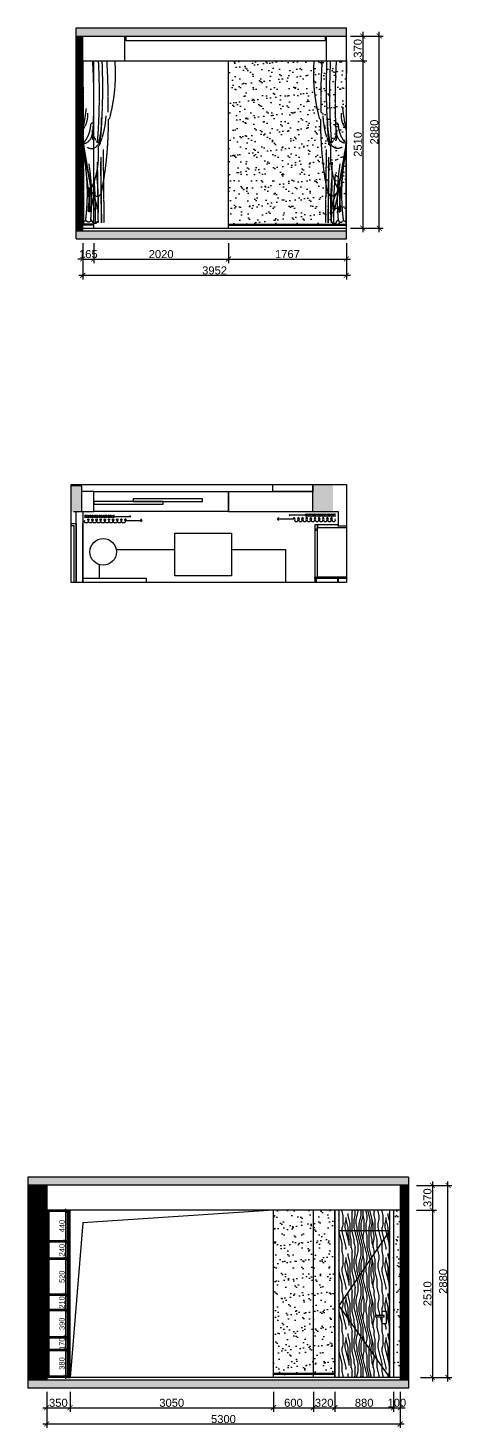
# Model space of a CAD drawing. Header units: millimetres. Extents: x 84840 to 206424, y -288515 to -124389.
# Drawn here: x 160291 to 166648, y -181446 to -160460 of the extents above; entities that cross this region are included whole.
import ezdxf
from ezdxf.xclip import XClip

# ---------------------------------------------------------------- set-up
doc = ezdxf.new("R2010")
doc.units = ezdxf.units.MM
doc.header["$XCLIPFRAME"] = 0
doc.header["$PDMODE"] = 3
doc.linetypes.add('DASH', pattern=[0.35, 0.25, -0.1])
doc.linetypes.add('HIDDEN', pattern=[0.375, 0.25, -0.125])
for name, color, linetype in [('8', 8, 'Continuous'), ('C-造型线1(造型分割)', 4, 'Continuous'), ('C-门套', 16, 'Continuous'), ('HAT【填充】', 250, 'Continuous'), ('P-原墙线', 7, 'Continuous'), ('P-固定家具1(到顶)', 3, 'Continuous'), ('P-完成面尺寸', 44, 'Continuous'), ('P-新墙线', 4, 'Continuous'), ('P-活动家具', 3, 'Continuous'), ('P-门', 1, 'Continuous')]:
    doc.layers.add(name, color=color, linetype=linetype)
doc.layers.add('视口层', color=250, linetype='Continuous', plot=False)
doc.styles.add('Arial', font='arial.ttf')
doc.dimstyles.new('1比40', dxfattribs={"dimscale": 40, "dimtxt": 2, "dimasz": 1.25, "dimexe": 1, "dimexo": 1, "dimgap": 0.25, "dimtad": 1, "dimdec": 0, "dimrnd": 0.005, "dimzin": 0, "dimdsep": 46, "dimtxsty": 'Arial', "dimblk": 'ARCHTICK', "dimcen": 0.125, "dimdle": 1, "dimclrd": 44, "dimclre": 44, "dimclrt": 50, "dimadec": 0, "dimazin": 0, "dimtfac": 1, "dimtdec": 0, "dimtix": 1, "dimtmove": 2, "dimatfit": 3, "dimldrblk": 'DOT', "dimfxl": 70, "dimtvp": 1, "dimtolj": 1, "dimtzin": 0, "dimarcsym": 0})
doc.dimstyles.new('1比60', dxfattribs={"dimscale": 60, "dimtxt": 2, "dimasz": 1.25, "dimexe": 1, "dimexo": 1, "dimgap": 0.2, "dimtad": 1, "dimdec": 0, "dimrnd": 0.005, "dimzin": 0, "dimdsep": 46, "dimtxsty": 'Arial', "dimblk": 'ARCHTICK', "dimcen": 0.125, "dimdle": 1, "dimclrd": 44, "dimclre": 44, "dimclrt": 50, "dimadec": 0, "dimazin": 0, "dimtfac": 1, "dimtdec": 0, "dimtix": 1, "dimtmove": 2, "dimatfit": 3, "dimldrblk": 'DOT', "dimfxl": 4, "dimfxlon": 1, "dimtvp": 1, "dimtolj": 1, "dimtzin": 0, "dimarcsym": 0})

# ---------------------------------------------------------------- blocks, each defined once
blk = doc.blocks.new('A$C7EE014FC')
at = {"color": 252, "ltscale": 3}
for centre, radius, start, end in [((786, 1646), 680, 118.9769, 154.8441), ((371, 395), 213, 171.8147, 293.5953)]:
    blk.add_arc(centre, radius, start, end, dxfattribs=at)
at = {"color": 252, "ltscale": 3, "extrusion": (0, 0, -1)}
blk.add_ellipse((329, 2083), major_axis=(-159, -153), ratio=0.45088, start_param=-1.570796, end_param=4.712389, dxfattribs=at)
at = {"color": 252, "ltscale": 3}
blk.add_ellipse((329, 318), major_axis=(-159, 153), ratio=0.45088, start_param=-1.570796, end_param=4.712389, dxfattribs=at)
at = {"layer": 'P-活动家具'}
for p, q in [((0, 2400), (950, 2400)), ((0, 0), (0, 2400)), ((950, 2400), (950, 2271)), ((155, 170), (155, 2230)), ((175, 2250), (930, 2250)), ((950, 170), (950, 2230)), ((950, 1200), (155, 1200)), ((0, 0), (950, 0)), ((930, 150), (175, 150)), ((175, 150), (930, 150)), ((950, 0), (950, 129))]:
    blk.add_line(p, q, dxfattribs=at)
for centre, start, end in [((175, 2230), 90, 180.0032), ((930, 2271), 270, 0), ((930, 2230), 0, 90), ((175, 170), 179.9968, 270), ((930, 170), 270, 0), ((930, 129), 0, 90)]:
    blk.add_arc(centre, 20.5, start, end, dxfattribs=at)
blk = doc.blocks.new('A$C0F331B38')
at = {"layer": 'P-活动家具'}
for p, q in [((0, 850), (0, 721)), ((850, 850), (0, 850)), ((850, 0), (850, 850)), ((0, 170), (0, 680)), ((675, 700), (21, 700)), ((561, 700), (561, 150)), ((695, 170), (695, 680)), ((0, 0), (0, 129)), ((850, 0), (0, 0)), ((21, 150), (675, 150)), ((675, 150), (21, 150))]:
    blk.add_line(p, q, dxfattribs=at)
for centre, start, end in [((21, 721), 180, 270), ((21, 680), 90, 180), ((675, 680), 359.9968, 90), ((21, 170), 180, 270), ((21, 129), 90, 180), ((675, 170), 270, 0.0032)]:
    blk.add_arc(centre, 20.5, start, end, dxfattribs=at)
blk = doc.blocks.new('A$C22EE4B40')
at = {"layer": 'P-新墙线', "color": 252}
for points in [[(632, 235), (0, 235), (0, 3491), (1302, 3491)], [(1976, 3491), (2540, 3491)], [(2788, 3254), (2788, 3063)], [(2788, 663), (2788, 463)], [(809, 235), (632, 235)], [(2538, 235), (1659, 235)]]:
    blk.add_lwpolyline(points, dxfattribs=at)
at = {"layer": 'P-活动家具'}
for points in [[(1682, 1350), (732, 1350), (732, 2450), (1682, 2450)], [(1659, 630), (1659, -11), (809, -11), (809, 630)]]:
    blk.add_lwpolyline(points, close=True, dxfattribs=at)
for centre in [(2735, 3447), (2735, 270)]:
    blk.add_circle(centre, 200, dxfattribs=at)
at = {"rotation": 53.1708397505404}
blk.add_blockref('A$C0F331B38', (1734, 3168), dxfattribs=at)
at = {"layer": 'P-活动家具', "extrusion": (0, 0, -1), "zscale": -1}
blk.add_blockref('A$C7EE014FC', (-3040, 663), dxfattribs=at)
blk = doc.blocks.new('A$C3A1E34E2')
at = {"color": 0, "linetype": 'ByBlock'}
for p, q in [((657, 37, 0), (1001, 37, 0)), ((899, 122), (1232, 122))]:
    blk.add_line(p, q, dxfattribs=at)
for centre, start, end in [((1017, 69, 0), 206.8177, 243.0269), ((1017, 5, 0), 116.9731, 153.1823)]:
    blk.add_arc(centre, 36.1, start, end, dxfattribs=at)
for centre, major_axis, start_param, end_param in [((48, 140), (-27.4, 27.4), -0.785341, 1.400999), ((48, 140), (-27.4, 27.4), 3.311504, 5.497844), ((93, 108), (-11, 11), 0.169911, 4.542591), ((137, 140), (27.4, 27.4), 0.785455, 2.971795), ((137, 140), (27.4, 27.4), 4.8823, 7.06864), ((181, 108), (11, 11), 1.740708, 6.113388), ((226, 140), (-27.4, 27.4), -0.785341, 1.400999), ((226, 140), (27.4, 27.4), 4.8823, 7.06864), ((270, 108), (-11, 11), 0.169911, 4.542591), ((314, 140), (27.4, 27.4), 0.785341, 2.971681), ((314, 140), (27.4, 27.4), 4.882187, 7.068527), ((359, 108), (11, 11), 1.740594, 6.113274), ((403, 140), (27.4, 27.4), 0.785341, 2.971681), ((403, 140), (27.4, 27.4), 4.882187, 7.068527), ((447, 108), (-11, 11), 0.169798, 2.356194), ((447, 108), (11, 11), 3.927048, 6.113388), ((492, 140), (-27.4, 27.4), -0.785341, 1.400999), ((492, 140), (-27.4, 27.4), 3.311504, 5.497844), ((536, 108), (-11, 11), 0.169911, 4.542591), ((580, 140), (27.4, 27.4), 0.785455, 2.971795), ((580, 140), (27.4, 27.4), 4.8823, 7.06864), ((625, 108), (11, 11), 1.740708, 6.113388), ((669, 140), (-27.4, 27.4), -0.785341, 1.400999), ((669, 140), (27.4, 27.4), 4.8823, 7.06864), ((713, 108), (-11, 11), 0.169911, 4.542591), ((758, 140), (27.4, 27.4), 0.785341, 2.971681), ((758, 140), (27.4, 27.4), 4.882187, 7.068527), ((802, 108), (11, 11), 1.740594, 6.113274), ((846, 140), (27.4, 27.4), 0.785341, 2.971681), ((846, 140), (27.4, 27.4), 4.882187, 7.068527), ((891, 108), (-11, 11), 0.169798, 2.356194), ((1280, 181), (46.9, 46.9), 2.824252, 3.456222), ((1280, 63), (-46.9, 46.9), -0.314629, 0.31734)]:
    blk.add_ellipse(centre, major_axis=major_axis, ratio=1, start_param=start_param, end_param=end_param, dxfattribs=at)
at = {"color": 0, "extrusion": (0, 0, -1)}
for centre, start_param, end_param in [((15, 37, 0), 1.716714, 4.546394), ((34, 37, 0), -1.424879, 1.716714), ((53, 37, 0), 1.716714, 4.858306), ((72, 37, 0), -1.424879, 1.716714), ((91, 37, 0), 1.716714, 4.858306), ((111, 37, 0), -1.424879, 1.716714), ((130, 37, 0), 1.716714, 4.858306), ((149, 37, 0), -1.424879, 1.716714), ((168, 37, 0), 1.716714, 4.858306), ((187, 37, 0), -1.424879, 1.716714), ((206, 37, 0), 1.716714, 4.858306), ((226, 37, 0), -1.424879, 1.716714), ((245, 37, 0), 1.716714, 4.858306), ((264, 37, 0), -1.424879, 1.716714), ((283, 37, 0), 1.716714, 4.858306), ((302, 37, 0), -1.424879, 1.716714), ((322, 37, 0), 1.716714, 4.858306), ((341, 37, 0), -1.424879, 1.716714), ((360, 37, 0), 1.716714, 4.858306), ((379, 37, 0), -1.424879, 1.716714), ((398, 37, 0), 1.716714, 4.858306), ((418, 37, 0), -1.424879, 1.716714), ((437, 37, 0), 1.716714, 4.858306), ((456, 37, 0), -1.424879, 1.716714), ((475, 37, 0), 1.716714, 4.858306), ((494, 37, 0), -1.424879, 1.716714), ((514, 37, 0), 1.716714, 4.858306), ((533, 37, 0), -1.424879, 1.716714), ((552, 37, 0), 1.716714, 4.858306), ((571, 37, 0), -1.424879, 1.716714), ((590, 37, 0), 1.716714, 4.858306), ((610, 37, 0), -1.424879, 1.716714), ((629, 37, 0), 1.716714, 4.858306), ((648, 37, 0), -1.424879, 1.716714)]:
    blk.add_ellipse(centre, major_axis=(-16.5, 28.6), ratio=0.254545, start_param=start_param, end_param=end_param, dxfattribs=at)
at = {"color": 0, "linetype": 'ByBlock', "extrusion": (0, 0, -1)}
blk.add_ellipse((891, 108), major_axis=(13.9, 8.4), ratio=0.942431, start_param=-0.491972, end_param=2.091434, dxfattribs=at)
blk = doc.blocks.new('0000000000000000000222')
at = {"layer": 'P-原墙线'}
blk.add_hatch(color=8, dxfattribs=at).paths.add_polyline_path([(247098, 44259), (247098, 44709), (246713, 44709), (246713, 44614), (246713, 44384), (246713, 44259)])
h = blk.add_hatch(color=8, dxfattribs=at)
h.paths.add_polyline_path([(247193, 40794), (246713, 40794), (246713, 40494), (247193, 40494)])
h.paths.add_polyline_path([(248738, 40794), (248358, 40794), (248358, 40494), (248488, 40494), (248738, 40494)])
at = {"layer": 'C-门套', "linetype": 'HIDDEN'}
blk.add_lwpolyline([(246713, 44079), (247013, 44079), (247013, 42059), (246713, 42059)], close=True, dxfattribs=at)
at = {"layer": 'C-门套', "linetype": 'HIDDEN', "elevation": 117}
blk.add_lwpolyline([(245733, 40724), (246473, 40724), (246473, 40254), (245733, 40254)], close=True, dxfattribs=at)
at = {"layer": 'P-原墙线'}
for p, q in [((247098, 44259), (247098, 44709)), ((246533, 44614), (246533, 44384)), ((246713, 44384), (246713, 44079)), ((246713, 44259), (247098, 44259)), ((246713, 44079), (247013, 44079)), ((247013, 44079), (247013, 44259)), ((246713, 42059), (247013, 42059)), ((246713, 42059), (246713, 40494)), ((247013, 42059), (247013, 40794)), ((246713, 40794), (247193, 40794))]:
    blk.add_line(p, q, dxfattribs=at)
at = {"layer": 'P-固定家具1(到顶)', "color": 252}
for p, q in [((246503, 44868, 211), (246503, 44378, 211)), ((246503, 44378, 211), (242518, 44374)), ((245713, 40744), (245513, 40744)), ((245713, 40424), (245513, 40424, 0))]:
    blk.add_line(p, q, dxfattribs=at)
at = {"layer": 'P-固定家具1(到顶)'}
blk.add_line((245713, 40764), (243148, 40764), dxfattribs=at)
blk.add_lwpolyline([(242488, 44894), (246533, 44894), (246533, 44344), (242488, 44344)], close=True, dxfattribs=at)
for points in [[(245733, 40764), (245733, 40254), (245733, 40254), (245693, 40254), (245693, 40274), (245713, 40274), (245713, 40764), (245733, 40764)], [(246513, 40724), (246473, 40724), (246473, 40254), (246473, 40254), (246513, 40254), (246513, 40274), (246493, 40274), (246493, 40414), (246513, 40414), (246513, 40724)]]:
    blk.add_lwpolyline(points, dxfattribs=at)
at = {"layer": 'P-新墙线', "linetype": 'ByBlock', "ltscale": 3}
for p, q in [((242348, 44344), (246713, 44344)), ((246713, 44244), (242348, 44244)), ((246713, 40494), (246713, 40414))]:
    blk.add_line(p, q, dxfattribs=at)
at = {"layer": 'P-新墙线'}
for p, q in [((245713, 40414), (243148, 40414, -1)), ((245713, 40274), (245713, 40414)), ((246713, 40414, -4), (246493, 40414)), ((246493, 40274), (246493, 40414))]:
    blk.add_line(p, q, dxfattribs=at)
blk.add_lwpolyline([(242348, 44244), (246533, 44244)], dxfattribs=at)
at = {"layer": 'P-活动家具', "color": 2}
blk.add_lwpolyline([(247013, 41394), (248558, 41394), (248558, 40794), (247013, 40794)], close=True, dxfattribs=at)
at = {"layer": 'P-门'}
for points in [[(246823, 43039), (246863, 43039), (246863, 44079), (246823, 44079)], [(246863, 42451), (246903, 42451), (246903, 43491), (246863, 43491)], [(246513, 40764), (245733, 40764), (245733, 40724), (246513, 40724)]]:
    blk.add_lwpolyline(points, close=True, dxfattribs=at)
blk.add_circle((246443, 40744), 11.2, dxfattribs=at)
at = {"layer": 'P-活动家具', "rotation": 90}
blk.add_blockref('A$C22EE4B40', (246380, 41204), dxfattribs=at)
at = {"layer": 'P-活动家具', "color": 252, "yscale": 0.7000000000116415, "zscale": 0.7000000000000002, "rotation": 90}
for p, xscale in [((246668, 44227, 4), -0.7000000000116415), ((246688, 40450, 4), 0.7000000000116415)]:
    blk.add_blockref('A$C3A1E34E2', p, dxfattribs=dict(at, xscale=xscale))
blk = doc.blocks.new('0086')
at = {"layer": 'P-完成面尺寸'}
blk.add_blockref('0000000000000000000222', (-130019, -173988), dxfattribs=at)
blk = doc.blocks.new('_ArchTick')
at = {"color": 0, "linetype": 'ByBlock', "const_width": 0.15}
blk.add_lwpolyline([(-0.5, -0.5), (0.5, 0.5)], dxfattribs=at)
blk = doc.blocks.new('*D43')
at = {"color": 44, "lineweight": -2}
for p, q in [((165310, -160520), (165310, -161010)), ((165124, -160580), (165370, -160580)), ((165124, -160950), (165370, -160950))]:
    blk.add_line(p, q, dxfattribs=at)
at = {"layer": 'Defpoints', "color": 0}
for p in [(165064, -160580), (165064, -160950), (165310, -160950)]:
    blk.add_point(p, dxfattribs=at)
at = {"color": 44, "lineweight": -2, "xscale": 75, "yscale": 75, "zscale": 75}
for p, rotation in [((165310, -160580), 90), ((165310, -160950), 270)]:
    blk.add_blockref('_ArchTick', p, dxfattribs=dict(at, rotation=rotation))
at = {"color": 50, "insert": (165236, -160765), "char_height": 120, "attachment_point": 5, "rotation": 90, "style": 'Arial'}
blk.add_mtext('\\A1;370', dxfattribs=at)
blk = doc.blocks.new('_Dot')
at = {"color": 0, "linetype": 'ByBlock', "lineweight": -2}
blk.add_line((-0.5, 0), (-1, 0), dxfattribs=at)
at = {"color": 0, "linetype": 'ByBlock', "const_width": 0.5}
blk.add_lwpolyline([(-0.25, 0, 1), (0.25, 0, 1)], format="xyb", close=True, dxfattribs=at)
blk = doc.blocks.new('*D44')
at = {"color": 44, "lineweight": -2}
for p, q in [((165124, -160950), (165370, -160950)), ((165310, -160890), (165310, -163520)), ((165124, -163460), (165370, -163460))]:
    blk.add_line(p, q, dxfattribs=at)
at = {"layer": 'Defpoints', "color": 0}
for p in [(165064, -160950), (165064, -163460), (165310, -163460)]:
    blk.add_point(p, dxfattribs=at)
at = {"color": 44, "lineweight": -2, "xscale": 75, "yscale": 75, "zscale": 75}
for p, rotation in [((165310, -160950), 90), ((165310, -163460), 270)]:
    blk.add_blockref('_ArchTick', p, dxfattribs=dict(at, rotation=rotation))
at = {"color": 50, "insert": (165236, -162205), "char_height": 120, "attachment_point": 5, "rotation": 90, "style": 'Arial'}
blk.add_mtext('\\A1;2510', dxfattribs=at)
blk = doc.blocks.new('*D45')
at = {"color": 44, "lineweight": -2}
for p, q in [((165557, -163520), (165557, -160520)), ((165370, -160580), (165617, -160580)), ((165370, -163460), (165617, -163460))]:
    blk.add_line(p, q, dxfattribs=at)
at = {"layer": 'Defpoints', "color": 0}
for p in [(165310, -160580), (165557, -160580), (165310, -163460)]:
    blk.add_point(p, dxfattribs=at)
at = {"color": 44, "lineweight": -2, "xscale": 75, "yscale": 75, "zscale": 75}
for p, rotation in [((165557, -160580), 90), ((165557, -163460), 270)]:
    blk.add_blockref('_ArchTick', p, dxfattribs=dict(at, rotation=rotation))
at = {"color": 50, "insert": (165483, -162020), "char_height": 120, "attachment_point": 5, "rotation": 90, "style": 'Arial'}
blk.add_mtext('\\A1;2880', dxfattribs=at)
blk = doc.blocks.new('*D46')
at = {"color": 44, "lineweight": -2}
for p, q in [((161112, -163683), (161112, -163983)), ((161277, -163683), (161277, -163983)), ((161112, -163923), (161037, -163923)), ((161112, -163923), (161277, -163923)), ((161277, -163923), (161352, -163923))]:
    blk.add_line(p, q, dxfattribs=at)
at = {"layer": 'Defpoints', "color": 0}
for p in [(161112, -163460), (161277, -163460), (161277, -163923)]:
    blk.add_point(p, dxfattribs=at)
at = {"color": 44, "lineweight": -2, "xscale": 75, "yscale": 75, "zscale": 75}
blk.add_blockref('_ArchTick', (161112, -163923), dxfattribs=at)
at = {"color": 44, "lineweight": -2, "xscale": 75, "yscale": 75, "zscale": 75, "rotation": 180}
blk.add_blockref('_ArchTick', (161277, -163923), dxfattribs=at)
at = {"color": 50, "insert": (161195, -163850), "char_height": 120, "attachment_point": 5, "style": 'Arial'}
blk.add_mtext('\\A1;165', dxfattribs=at)
blk = doc.blocks.new('*D47')
at = {"color": 44, "lineweight": -2}
for p, q in [((161277, -163683), (161277, -163983)), ((163297, -163683), (163297, -163983)), ((161217, -163923), (163357, -163923))]:
    blk.add_line(p, q, dxfattribs=at)
at = {"layer": 'Defpoints', "color": 0}
for p in [(161277, -163460), (163297, -163460), (163297, -163923)]:
    blk.add_point(p, dxfattribs=at)
at = {"color": 44, "lineweight": -2, "xscale": 75, "yscale": 75, "zscale": 75, "rotation": 180}
blk.add_blockref('_ArchTick', (161277, -163923), dxfattribs=at)
at = {"color": 44, "lineweight": -2, "xscale": 75, "yscale": 75, "zscale": 75}
blk.add_blockref('_ArchTick', (163297, -163923), dxfattribs=at)
at = {"color": 50, "insert": (162287, -163850), "char_height": 120, "attachment_point": 5, "style": 'Arial'}
blk.add_mtext('\\A1;2020', dxfattribs=at)
blk = doc.blocks.new('*D48')
at = {"color": 44, "lineweight": -2}
for p, q in [((163297, -163683), (163297, -163983)), ((165064, -163683), (165064, -163983)), ((163237, -163923), (165124, -163923))]:
    blk.add_line(p, q, dxfattribs=at)
at = {"layer": 'Defpoints', "color": 0}
for p in [(163297, -163460), (165064, -163460), (165064, -163923)]:
    blk.add_point(p, dxfattribs=at)
at = {"color": 44, "lineweight": -2, "xscale": 75, "yscale": 75, "zscale": 75, "rotation": 180}
blk.add_blockref('_ArchTick', (163297, -163923), dxfattribs=at)
at = {"color": 44, "lineweight": -2, "xscale": 75, "yscale": 75, "zscale": 75}
blk.add_blockref('_ArchTick', (165064, -163923), dxfattribs=at)
at = {"color": 50, "insert": (164181, -163850), "char_height": 120, "attachment_point": 5, "style": 'Arial'}
blk.add_mtext('\\A1;1767', dxfattribs=at)
blk = doc.blocks.new('*D49')
at = {"color": 44, "lineweight": -2}
for p, q in [((161112, -163983), (161112, -164228)), ((165064, -163983), (165064, -164228)), ((165124, -164168), (161052, -164168))]:
    blk.add_line(p, q, dxfattribs=at)
at = {"layer": 'Defpoints', "color": 0}
for p in [(161112, -163923), (165064, -163923), (161112, -164168)]:
    blk.add_point(p, dxfattribs=at)
at = {"color": 44, "lineweight": -2, "xscale": 75, "yscale": 75, "zscale": 75, "rotation": 180}
blk.add_blockref('_ArchTick', (161112, -164168), dxfattribs=at)
at = {"color": 44, "lineweight": -2, "xscale": 75, "yscale": 75, "zscale": 75}
blk.add_blockref('_ArchTick', (165064, -164168), dxfattribs=at)
at = {"color": 50, "insert": (163088, -164095), "char_height": 120, "attachment_point": 5, "style": 'Arial'}
blk.add_mtext('\\A1;3952', dxfattribs=at)
blk = doc.blocks.new('A$C48CC5753')
at = {"layer": 'P-活动家具', "color": 16, "linetype": 'DASH'}
for p, q in [((0, 1894), (10, -540)), ((267, 445), (278, -539)), ((303, 562), (315, -539)), ((215, 374), (227, -539)), ((264, 376), (275, -539)), ((127, -22), (127, -61)), ((110, -371), (86, -371))]:
    blk.add_line(p, q, dxfattribs=at)
for centre, major_axis, ratio, start_param, end_param in [((-3097, 1309), (2, 5658), 0.576476, 4.606433, 4.816163), ((-2960, 1366), (24, 5500), 0.583261, 4.587097, 4.811062), ((-3065, 1438), (48, 5723), 0.587577, 4.57657, 4.796971), ((-2131, 1372), (-41, 4553), 0.551385, 4.651938, 4.822199), ((-2417, 1830), (-2737, 1051), 0.930141, 3.234103, 3.556328), ((-2057, 1598), (0, 2803), 0.761218, 4.444217, 4.561002), ((-1975, 1640), (-2031, 676), 0.416845, 3.006331, 3.298393), ((-313, 1162), (-43, 948), 0.697106, 4.039127, 4.581971), ((-163, 989), (-31, 395), 0.711961, 3.709812, 4.546188), ((-72, 896), (-139, 225), 0.744427, 2.911638, 4.116833), ((-490, 1296), (0, 890), 0.761218, 4.307649, 4.332865), ((1113, 1047), (958, 260), 0.55961, 3.016799, 3.386634), ((-444, 1118), (-131, 1065), 0.669538, 4.18771, 4.556076), ((-300, 894), (41, 2008), 0.340037, 4.246741, 4.781164), ((1455, 2228), (-628, 6229), 0.26249, 1.794111, 1.913739), ((1846, 2641), (-767, 7813), 0.265716, 1.800952, 1.89783), ((972, 296), (-467, 1538), 0.551464, 1.158048, 1.580023), ((98, 830), (-55, 251), 0.612287, 2.622198, 3.84396), ((-571, -489), (-236, 3165), 0.217059, -1.484537, -1.234799), ((-673, -42), (-36, 1546), 0.478388, 4.39797, 5.093242), ((-59, 410), (46, 624), 0.466242, 3.981844, 5.046373), ((-533, -141), (-19, 1519), 0.438387, 4.473752, 5.035451), ((-410, -197, 38), (-33, 1630), 0.394223, 4.499334, 4.95903), ((-283, -124), (0, 1290), 0.291585, 4.584315, 4.80952), ((-772, -256), (-57, 2437), 0.393669, 4.583797, 4.889243), ((-520, -506, 38), (0, 874), 0.761218, -1.171166, -1.169304), ((478, -123), (0, 1299), 0.28944, 1.487056, 1.698664), ((-711, -595, 38), (-6, 1287), 0.69999, -1.383921, -1.134137), ((166, 150), (-63, 287), 0.388353, 2.311732, 3.995804), ((-176, -427), (49, 533), 0.734075, -1.324818, -0.74887), ((-61, -295), (-46, 328), 0.426145, 4.419481, 4.668447), ((98, -173), (0, 129), 0.329739, 2.709207, 3.129825), ((2, -327), (-21, 163), 0.552755, 4.369812, 4.798393), ((97, -173), (0, 129), 0.329739, 3.15336, 3.573978), ((209, -324), (28, 185), 0.551901, 1.53645, 1.912406), ((257, -295), (46, 328), 0.426145, 1.614738, 1.863705)]:
    blk.add_ellipse(centre, major_axis=major_axis, ratio=ratio, start_param=start_param, end_param=end_param, dxfattribs=at)
at = {"layer": 'P-活动家具', "color": 16, "linetype": 'DASH', "extrusion": (0, 0, -1)}
for centre, start_param, end_param in [((158, -367), 4.696005, 5.073715), ((37, -367), 1.20947, 1.58718)]:
    blk.add_ellipse(centre, major_axis=(0, 221), ratio=0.329739, start_param=start_param, end_param=end_param, dxfattribs=at)
at = {"layer": 'P-活动家具', "color": 16, "linetype": 'DASH'}
blk.add_open_spline([(226, -529), (215, -525, 38), (199, -519, 38), (216, -536, 38), (193, -549, 38), (168, -545, 38), (146, -527, 38), (137, -504, 38), (121, -487, 38), (119, -498, 38), (112, -519, 38), (93, -528, 38), (73, -528, 38), (57, -511, 38), (34, -495, 38), (19, -522, 38), (10, -518, 38)], degree=3, knots=[0, 0, 0, 0, 45.926858, 71.407107, 100.676303, 153.938227, 176.201121, 210.341907, 235.140252, 256.028939, 276.737556, 306.816434, 337.504785, 361.024284, 396.442832, 436.044507, 436.044507, 436.044507, 436.044507], dxfattribs=at)
blk = doc.blocks.new('*D204')
at = {"color": 44, "lineweight": -2}
for p, q in [((160851, -178159), (160851, -178679)), ((160841, -178199), (160811, -178199)), ((160841, -178639), (160811, -178639))]:
    blk.add_line(p, q, dxfattribs=at)
at = {"layer": 'Defpoints', "color": 0}
for p in [(160881, -178199), (160851, -178639), (160881, -178639)]:
    blk.add_point(p, dxfattribs=at)
at = {"color": 44, "lineweight": -2, "xscale": 50, "yscale": 50, "zscale": 50}
for p, rotation in [((160851, -178199), 90), ((160851, -178639), 270)]:
    blk.add_blockref('_ArchTick', p, dxfattribs=dict(at, rotation=rotation))
at = {"color": 50, "insert": (160800, -178419), "char_height": 80, "attachment_point": 5, "rotation": 90, "style": 'Arial'}
blk.add_mtext('\\A1;440', dxfattribs=at)
blk = doc.blocks.new('*D205')
at = {"color": 44, "lineweight": -2}
blk.add_line((160851, -178619), (160851, -178939), dxfattribs=at)
at = {"layer": 'Defpoints', "color": 0}
for p in [(160851, -178659), (160851, -178899), (160851, -178899)]:
    blk.add_point(p, dxfattribs=at)
at = {"color": 44, "lineweight": -2, "xscale": 50, "yscale": 50, "zscale": 50}
for p, rotation in [((160851, -178659), 90), ((160851, -178899), 270)]:
    blk.add_blockref('_ArchTick', p, dxfattribs=dict(at, rotation=rotation))
at = {"color": 50, "insert": (160800, -178779), "char_height": 80, "attachment_point": 5, "rotation": 90, "style": 'Arial'}
blk.add_mtext('\\A1;240', dxfattribs=at)
blk = doc.blocks.new('*D206')
at = {"color": 44, "lineweight": -2}
blk.add_line((160851, -178879), (160851, -179479), dxfattribs=at)
at = {"layer": 'Defpoints', "color": 0}
for p in [(160851, -178919), (160851, -179439), (160851, -179439)]:
    blk.add_point(p, dxfattribs=at)
at = {"color": 44, "lineweight": -2, "xscale": 50, "yscale": 50, "zscale": 50}
for p, rotation in [((160851, -178919), 90), ((160851, -179439), 270)]:
    blk.add_blockref('_ArchTick', p, dxfattribs=dict(at, rotation=rotation))
at = {"color": 50, "insert": (160800, -179179), "char_height": 80, "attachment_point": 5, "rotation": 90, "style": 'Arial'}
blk.add_mtext('\\A1;520', dxfattribs=at)
blk = doc.blocks.new('*D207')
at = {"color": 44, "lineweight": -2}
blk.add_line((160851, -179419), (160851, -179709), dxfattribs=at)
at = {"layer": 'Defpoints', "color": 0}
for p in [(160851, -179459), (160851, -179669), (160851, -179669)]:
    blk.add_point(p, dxfattribs=at)
at = {"color": 44, "lineweight": -2, "xscale": 50, "yscale": 50, "zscale": 50}
for p, rotation in [((160851, -179459), 90), ((160851, -179669), 270)]:
    blk.add_blockref('_ArchTick', p, dxfattribs=dict(at, rotation=rotation))
at = {"color": 50, "insert": (160800, -179564), "char_height": 80, "attachment_point": 5, "rotation": 90, "style": 'Arial'}
blk.add_mtext('\\A1;210', dxfattribs=at)
blk = doc.blocks.new('*D208')
at = {"color": 44, "lineweight": -2}
blk.add_line((160851, -179649), (160851, -180119), dxfattribs=at)
at = {"layer": 'Defpoints', "color": 0}
for p in [(160851, -179689), (160851, -180079), (160851, -180079)]:
    blk.add_point(p, dxfattribs=at)
at = {"color": 44, "lineweight": -2, "xscale": 50, "yscale": 50, "zscale": 50}
for p, rotation in [((160851, -179689), 90), ((160851, -180079), 270)]:
    blk.add_blockref('_ArchTick', p, dxfattribs=dict(at, rotation=rotation))
at = {"color": 50, "insert": (160800, -179884), "char_height": 80, "attachment_point": 5, "rotation": 90, "style": 'Arial'}
blk.add_mtext('\\A1;390', dxfattribs=at)
blk = doc.blocks.new('*D209')
at = {"color": 44, "lineweight": -2}
for p, q in [((160851, -180099), (160851, -180049)), ((160851, -180099), (160851, -180269)), ((160851, -180269), (160851, -180319))]:
    blk.add_line(p, q, dxfattribs=at)
at = {"layer": 'Defpoints', "color": 0}
for p in [(160851, -180099), (160851, -180269), (160851, -180269)]:
    blk.add_point(p, dxfattribs=at)
at = {"color": 44, "lineweight": -2, "xscale": 50, "yscale": 50, "zscale": 50}
for p, rotation in [((160851, -180099), 270), ((160851, -180269), 90)]:
    blk.add_blockref('_ArchTick', p, dxfattribs=dict(at, rotation=rotation))
at = {"color": 50, "insert": (160800, -180184), "char_height": 80, "attachment_point": 5, "rotation": 90, "style": 'Arial'}
blk.add_mtext('\\A1;170', dxfattribs=at)
blk = doc.blocks.new('*D210')
at = {"color": 44, "lineweight": -2}
blk.add_line((160851, -180249), (160851, -180709), dxfattribs=at)
at = {"layer": 'Defpoints', "color": 0}
for p in [(160851, -180289), (160851, -180669), (160851, -180669)]:
    blk.add_point(p, dxfattribs=at)
at = {"color": 44, "lineweight": -2, "xscale": 50, "yscale": 50, "zscale": 50}
for p, rotation in [((160851, -180289), 90), ((160851, -180669), 270)]:
    blk.add_blockref('_ArchTick', p, dxfattribs=dict(at, rotation=rotation))
at = {"color": 50, "insert": (160800, -180479), "char_height": 80, "attachment_point": 5, "rotation": 90, "style": 'Arial'}
blk.add_mtext('\\A1;380', dxfattribs=at)
blk = doc.blocks.new('*D211')
at = {"color": 44, "lineweight": -2}
for p, q in [((160921, -180902), (160921, -181202)), ((163971, -180902), (163971, -181202)), ((160861, -181142), (164031, -181142))]:
    blk.add_line(p, q, dxfattribs=at)
at = {"layer": 'Defpoints', "color": 0}
for p in [(160921, -180689), (163971, -180689), (163971, -181142)]:
    blk.add_point(p, dxfattribs=at)
at = {"color": 44, "lineweight": -2, "xscale": 75, "yscale": 75, "zscale": 75, "rotation": 180}
blk.add_blockref('_ArchTick', (160921, -181142), dxfattribs=at)
at = {"color": 44, "lineweight": -2, "xscale": 75, "yscale": 75, "zscale": 75}
blk.add_blockref('_ArchTick', (163971, -181142), dxfattribs=at)
at = {"color": 50, "insert": (162446, -181069), "char_height": 120, "attachment_point": 5, "style": 'Arial'}
blk.add_mtext('\\A1;3050', dxfattribs=at)
blk = doc.blocks.new('*D212')
at = {"color": 44, "lineweight": -2}
for p, q in [((163971, -180902), (163971, -181202)), ((164571, -180902), (164571, -181202)), ((163911, -181142), (164631, -181142))]:
    blk.add_line(p, q, dxfattribs=at)
at = {"layer": 'Defpoints', "color": 0}
for p in [(163971, -180689), (164571, -180689), (164571, -181142)]:
    blk.add_point(p, dxfattribs=at)
at = {"color": 44, "lineweight": -2, "xscale": 75, "yscale": 75, "zscale": 75, "rotation": 180}
blk.add_blockref('_ArchTick', (163971, -181142), dxfattribs=at)
at = {"color": 44, "lineweight": -2, "xscale": 75, "yscale": 75, "zscale": 75}
blk.add_blockref('_ArchTick', (164571, -181142), dxfattribs=at)
at = {"color": 50, "insert": (164271, -181069), "char_height": 120, "attachment_point": 5, "style": 'Arial'}
blk.add_mtext('\\A1;600', dxfattribs=at)
blk = doc.blocks.new('*D213')
at = {"color": 44, "lineweight": -2}
for p, q in [((164571, -180902), (164571, -181202)), ((164891, -180902), (164891, -181202)), ((164511, -181142), (164951, -181142))]:
    blk.add_line(p, q, dxfattribs=at)
at = {"layer": 'Defpoints', "color": 0}
for p in [(164571, -180689), (164891, -180689), (164891, -181142)]:
    blk.add_point(p, dxfattribs=at)
at = {"color": 44, "lineweight": -2, "xscale": 75, "yscale": 75, "zscale": 75, "rotation": 180}
blk.add_blockref('_ArchTick', (164571, -181142), dxfattribs=at)
at = {"color": 44, "lineweight": -2, "xscale": 75, "yscale": 75, "zscale": 75}
blk.add_blockref('_ArchTick', (164891, -181142), dxfattribs=at)
at = {"color": 50, "insert": (164731, -181069), "char_height": 120, "attachment_point": 5, "style": 'Arial'}
blk.add_mtext('\\A1;320', dxfattribs=at)
blk = doc.blocks.new('*D214')
at = {"color": 44, "lineweight": -2}
for p, q in [((164891, -180902), (164891, -181202)), ((165771, -180902), (165771, -181202)), ((164831, -181142), (165831, -181142))]:
    blk.add_line(p, q, dxfattribs=at)
at = {"layer": 'Defpoints', "color": 0}
for p in [(164891, -180689), (165771, -180689), (165771, -181142)]:
    blk.add_point(p, dxfattribs=at)
at = {"color": 44, "lineweight": -2, "xscale": 75, "yscale": 75, "zscale": 75, "rotation": 180}
blk.add_blockref('_ArchTick', (164891, -181142), dxfattribs=at)
at = {"color": 44, "lineweight": -2, "xscale": 75, "yscale": 75, "zscale": 75}
blk.add_blockref('_ArchTick', (165771, -181142), dxfattribs=at)
at = {"color": 50, "insert": (165331, -181069), "char_height": 120, "attachment_point": 5, "style": 'Arial'}
blk.add_mtext('\\A1;880', dxfattribs=at)
blk = doc.blocks.new('*D215')
at = {"color": 44, "lineweight": -2}
for p, q in [((165771, -180902), (165771, -181202)), ((165871, -180902), (165871, -181202)), ((165771, -181142), (165696, -181142)), ((165771, -181142), (165871, -181142)), ((165871, -181142), (165946, -181142))]:
    blk.add_line(p, q, dxfattribs=at)
at = {"layer": 'Defpoints', "color": 0}
for p in [(165771, -180689), (165871, -180689), (165871, -181142)]:
    blk.add_point(p, dxfattribs=at)
at = {"color": 44, "lineweight": -2, "xscale": 75, "yscale": 75, "zscale": 75}
blk.add_blockref('_ArchTick', (165771, -181142), dxfattribs=at)
at = {"color": 44, "lineweight": -2, "xscale": 75, "yscale": 75, "zscale": 75, "rotation": 180}
blk.add_blockref('_ArchTick', (165871, -181142), dxfattribs=at)
at = {"color": 50, "insert": (165821, -181069), "char_height": 120, "attachment_point": 5, "style": 'Arial'}
blk.add_mtext('\\A1;100', dxfattribs=at)
blk = doc.blocks.new('*D216')
at = {"color": 44, "lineweight": -2}
for p, q in [((160571, -181202), (160571, -181446)), ((165871, -181202), (165871, -181446)), ((160511, -181386), (165931, -181386))]:
    blk.add_line(p, q, dxfattribs=at)
at = {"layer": 'Defpoints', "color": 0}
for p in [(160571, -181142), (165871, -181142), (165871, -181386)]:
    blk.add_point(p, dxfattribs=at)
at = {"color": 44, "lineweight": -2, "xscale": 75, "yscale": 75, "zscale": 75, "rotation": 180}
blk.add_blockref('_ArchTick', (160571, -181386), dxfattribs=at)
at = {"color": 44, "lineweight": -2, "xscale": 75, "yscale": 75, "zscale": 75}
blk.add_blockref('_ArchTick', (165871, -181386), dxfattribs=at)
at = {"color": 50, "insert": (163221, -181313), "char_height": 120, "attachment_point": 5, "style": 'Arial'}
blk.add_mtext('\\A1;5300', dxfattribs=at)
blk = doc.blocks.new('*D217')
at = {"color": 44, "lineweight": -2}
for p, q in [((160571, -180902), (160571, -181202)), ((160921, -180902), (160921, -181202)), ((160511, -181142), (160981, -181142))]:
    blk.add_line(p, q, dxfattribs=at)
at = {"layer": 'Defpoints', "color": 0}
for p in [(160571, -180689), (160921, -180689), (160921, -181142)]:
    blk.add_point(p, dxfattribs=at)
at = {"color": 44, "lineweight": -2, "xscale": 75, "yscale": 75, "zscale": 75, "rotation": 180}
blk.add_blockref('_ArchTick', (160571, -181142), dxfattribs=at)
at = {"color": 44, "lineweight": -2, "xscale": 75, "yscale": 75, "zscale": 75}
blk.add_blockref('_ArchTick', (160921, -181142), dxfattribs=at)
at = {"color": 50, "insert": (160746, -181069), "char_height": 120, "attachment_point": 5, "style": 'Arial'}
blk.add_mtext('\\A1;350', dxfattribs=at)
blk = doc.blocks.new('*D218')
at = {"color": 44, "lineweight": -2}
for p, q in [((166354, -177749), (166354, -178239)), ((166114, -177809), (166414, -177809)), ((166114, -178179), (166414, -178179))]:
    blk.add_line(p, q, dxfattribs=at)
at = {"layer": 'Defpoints', "color": 0}
for p in [(165871, -177809), (165871, -178179), (166354, -178179)]:
    blk.add_point(p, dxfattribs=at)
at = {"color": 44, "lineweight": -2, "xscale": 75, "yscale": 75, "zscale": 75}
for p, rotation in [((166354, -177809), 90), ((166354, -178179), 270)]:
    blk.add_blockref('_ArchTick', p, dxfattribs=dict(at, rotation=rotation))
at = {"color": 50, "insert": (166281, -177994), "char_height": 120, "attachment_point": 5, "rotation": 90, "style": 'Arial'}
blk.add_mtext('\\A1;370', dxfattribs=at)
blk = doc.blocks.new('*D219')
at = {"color": 44, "lineweight": -2}
for p, q in [((166588, -180749), (166588, -177749)), ((166414, -177809), (166648, -177809)), ((166414, -180689), (166648, -180689))]:
    blk.add_line(p, q, dxfattribs=at)
at = {"layer": 'Defpoints', "color": 0}
for p in [(166354, -177809), (166588, -177809), (166354, -180689)]:
    blk.add_point(p, dxfattribs=at)
at = {"color": 44, "lineweight": -2, "xscale": 75, "yscale": 75, "zscale": 75}
for p, rotation in [((166588, -177809), 90), ((166588, -180689), 270)]:
    blk.add_blockref('_ArchTick', p, dxfattribs=dict(at, rotation=rotation))
at = {"color": 50, "insert": (166515, -179249), "char_height": 120, "attachment_point": 5, "rotation": 90, "style": 'Arial'}
blk.add_mtext('\\A1;2880', dxfattribs=at)
blk = doc.blocks.new('*D348')
at = {"layer": 'Defpoints', "color": 0}
for p in [(166114, -178179), (166114, -180689), (166354, -180689)]:
    blk.add_point(p, dxfattribs=at)
at = {"layer": '视口层', "color": 44, "lineweight": -2}
for p, q in [((166354, -178119), (166354, -180749)), ((166174, -178179), (166414, -178179)), ((166174, -180689), (166414, -180689))]:
    blk.add_line(p, q, dxfattribs=at)
at = {"layer": '视口层', "color": 44, "lineweight": -2, "xscale": 75, "yscale": 75, "zscale": 75}
for p, rotation in [((166354, -178179), 90), ((166354, -180689), 270)]:
    blk.add_blockref('_ArchTick', p, dxfattribs=dict(at, rotation=rotation))
at = {"layer": '视口层', "color": 50, "insert": (166281, -179434), "char_height": 120, "attachment_point": 5, "rotation": 90, "style": 'Arial'}
blk.add_mtext('\\A1;2510', dxfattribs=at)
blk = doc.blocks.new('m06')
h = blk.add_hatch()
h.set_pattern_fill('FB木纹中SC300', color=250, scale=150, angle=90, style=0, pattern_type=2)
h.set_pattern_definition([(90, (0, 0), (-600, 4e-14), [120, -180, 60, -240]), (90, (-15, 420), (-600, 4e-14), [120, -480]), (90, (-45, 360), (-600, 4e-14), [60, -540]), (90, (-60, 30), (-600, 4e-14), [30, -420, 30, -120]), (90, (-90, 240), (-600, 4e-14), [120, -180, 30, -270]), (90, (-105, 90), (-600, 4e-14), [90, -510]), (90, (-120, 240), (-600, 4e-14), [180, -420]), (90, (-135, 60), (-600, 4e-14), [120, -480]), (90, (-150, 300), (-600, 4e-14), [300, -300]), (90, (-180, 120), (-600, 4e-14), [60, -180, 120, -240]), (90, (-195, 540), (-600, 4e-14), [120, -480]), (90, (-210, 420), (-600, 4e-14), [60, -540]), (90, (-225, 300), (-600, 4e-14), [60, -540]), (90, (-240, 1e-14), (-600, 4e-14), [120, -480]), (90, (-255, 300), (-600, 4e-14), [120, -480]), (90, (-285, 300), (-600, 4e-14), [120, -120, 120, -240]), (90, (-315, 180), (-600, 4e-14), [60, -300, 120, -120]), (90, (-330, 300), (-600, 4e-14), [180, -420]), (90, (-360, 300), (-600, 4e-14), [120, -480]), (90, (-375, 60), (-600, 4e-14), [180, -240, 60, -120]), (90, (-405, 60), (-600, 4e-14), [300, -300]), (90, (-420, 420), (-600, 4e-14), [60, -540]), (90, (-435, 240), (-600, 4e-14), [120, -480]), (90, (-450, 120), (-600, 4e-14), [60, -240, 60, -240]), (90, (-465, 60), (-600, 4e-14), [60, -180, 120, -240]), (90, (-480, 180), (-600, 4e-14), [60, -300, 60, -180]), (90, (-495, 300), (-600, 4e-14), [180, -420]), (90, (-525, 60), (-600, 4e-14), [120, -480]), (90, (-540, 360), (-600, 4e-14), [60, -540]), (90, (-555, 480), (-600, 4e-14), [60, -540]), (104.036243, (-45, 420), (2e-08, 600), [61.8, -2412.0633]), (104.036243, (-180, 480), (2e-08, 600), [61.8, -2412.0633]), (104.036243, (-540, 420), (2e-08, 600), [61.8, -2412.0633]), (104.036243, (-315, 240), (2e-08, 600), [61.8, -2412.0633]), (104.036243, (-405, 360), (2e-08, 600), [61.8, -2412.0633]), (104.036243, (-360, 420), (2e-08, 600), [61.8, -2412.0633]), (104.036243, (-465, 120), (2e-08, 600), [61.8, -2412.0633]), (104.036243, (-435, 360), (2e-08, 600), [61.8, -2412.0633]), (104.036243, (-210, 480), (2e-08, 600), [123.6, -2350.2633]), (104.036243, (-255, 420), (2e-08, 600), [123.6, -2350.2633]), (104.036243, (-285, 420), (2e-08, 600), [123.6, -2350.2633]), (255.963757, (-90, 240), (2e-08, -600), [61.8, -123.6, 61.8, -2226.6633]), (255.963757, (-180, 120), (2e-08, -600), [61.8, -2412.0633]), (255.963757, (-450, 120), (2e-08, -600), [123.6, -2350.2633]), (284.036243, (-15, 420), (-2e-08, -600), [61.8, -2412.0633]), (75.963757, (-15, 540), (-2e-08, 600), [61.8, -2412.0633]), (75.963757, (-225, 360), (-2e-08, 600), [61.8, -2412.0633]), (75.963757, (-330, 480), (-2e-08, 600), [61.8, -2412.0633]), (75.963757, (-375, 240), (-2e-08, 600), [61.8, -2412.0633]), (75.963757, (-450, 180), (-2e-08, 600), [61.8, -2412.0633]), (75.963757, (-480, 240), (-2e-08, 600), [61.8, -2412.0633]), (75.963757, (-375, 240), (-2e-08, 600), [61.8, -2412.0633]), (75.963757, (-465, 420), (-2e-08, 600), [247.2, -2226.6633]), (75.963757, (-60, 60), (-2e-08, 600), [247.2, -2226.6633]), (75.963757, (-105, 120), (-2e-08, 600), [247.2, -2226.6633]), (75.963757, (-135, 180), (-2e-08, 600), [61.8, -123.6, 123.6, -2164.8633]), (75.963757, (-180, 180), (-2e-08, 600), [123.6, -123.6, 123.6, -2103.0633]), (75.963757, (-240, 120), (-2e-08, 600), [247.2, -2226.6633]), (75.963757, (-285, 60), (-2e-08, 600), [247.2, -2226.6633]), (75.963757, (-315, 60), (-2e-08, 600), [247.2, -2226.6633]), (75.963757, (-495, 480), (-2e-08, 600), [61.8, -2412.0633]), (75.96377, (-555, 540), (-0.000115, 600), [123.6, -2350.2633]), (75.96377, (-525, 180), (-0.000115, 600), [123.6, -2350.2633]), (75.96376, (7e-15, 120), (-1e-05, 600), [247.2, -2226.6633]), (75.96376, (-420, 480), (-1e-05, 600), [185.4, -2288.4633]), (75.96376, (-375, 540), (-1e-05, 600), [370.8, -2103.0633])])
h.paths.add_polyline_path([(168350, -179779), (168350, -179762), (168449, -179762), (168449, -179779)])
h.paths.add_polyline_path([(168320, -179762), (168320, -179779), (168350, -179779), (168350, -179890), (168289, -179890), (168289, -179693), (168350, -179693), (168350, -179762)])
h.paths.add_polyline_path([(168241, -178179), (168241, -180689), (169001, -180689), (169001, -178179)])
h.paths.add_polyline_path([(168350, -179779), (168320, -179779), (168320, -179762), (168350, -179762)])
at = {"color": 4}
for p, q in [((168181, -178179), (168181, -180689)), ((168181, -178179), (168216, -178179)), ((168241, -178179), (168241, -180689)), ((169001, -178179), (169001, -180689)), ((169061, -180689), (169061, -178179)), ((169061, -178189), (169061, -180689))]:
    blk.add_line(p, q, dxfattribs=at)
at = {"layer": '8'}
for p, q in [((168241, -178489), (169001, -179614)), ((169001, -179614), (168241, -180689))]:
    blk.add_line(p, q, dxfattribs=at)
at = {"layer": 'C-造型线1(造型分割)'}
for p, q in [((168216, -178179), (169061, -178179)), ((169001, -178224), (169001, -180689)), ((168241, -180689), (168241, -178489)), ((168241, -178489), (169001, -178489))]:
    blk.add_line(p, q, dxfattribs=at)
at = {"layer": 'C-造型线1(造型分割)', "color": 252}
for p, q in [((168350, -179693), (168289, -179693)), ((168289, -179693), (168289, -179886)), ((168350, -179762), (168350, -179693)), ((168350, -179886), (168350, -179777)), ((168289, -179886), (168350, -179886))]:
    blk.add_line(p, q, dxfattribs=at)
blk.add_lwpolyline([(168320, -179762), (168449, -179762), (168449, -179779), (168320, -179779)], close=True, dxfattribs=at)

msp = doc.modelspace()

# ---------------------------------------------------------------- hatches: boundary and pattern name
h = msp.add_hatch(color=8)
h.paths.add_polyline_path([(161012.4, -160460), (161012.4, -160580), (165064.5, -160580), (165064.5, -160460)])
h.paths.add_polyline_path([(161012.4, -163500), (161012.4, -163620), (165064.5, -163620), (165064.5, -163500)])
h = msp.add_hatch()
h.set_pattern_fill('AR-SAND', color=250, scale=4, style=0)
h.paths.add_polyline_path([(165064.5, -160950), (163297.4, -160950), (163297.4, -163400), (165064.5, -163400)])
h = msp.add_hatch(color=8)
h.paths.add_polyline_path([(165995.6, -177808.5), (165995.6, -177688.5), (160290.6, -177688.5), (160290.6, -177808.5)])
h.paths.add_polyline_path([(160290.6, -180728.5), (160290.6, -180848.5), (165995.6, -180848.5), (165995.6, -180728.5)])
h = msp.add_hatch()
h.set_pattern_fill('AR-SAND', color=250, scale=4, style=0)
h.set_pattern_definition([(37.5, (2965.94, 0), (-6.40013, 195.7653), [0, -154.432, 0, -172.72, 0, -165.1]), (7.5, (2965.94, 0), (179.8093, 286.73004), [0, -83.312, 0, -139.192, 0, -53.34]), (327.5, (2840.97, 0), (316.39695, 0.57487), [0, -50.8, 0, -182.88, 0, -238.76]), (317.5, (2840.97, 0), (305.42258, 89.17173), [0, -25.4, 0, -119.888, 0, -137.16])])
h.paths.add_polyline_path([(164570.6, -178178.5), (163970.6, -178178.5), (163970.6, -180688.5), (164570.6, -180688.5)])
h.paths.add_polyline_path([(164570.6, -180688.5), (164890.6, -180688.5), (164890.6, -178178.5), (164570.6, -178178.5)])
h = msp.add_hatch()
h.set_pattern_fill('AR-SAND', color=250, scale=4, style=0)
h.paths.add_polyline_path([(165770.6, -180688.5), (165870.6, -180688.5), (165870.6, -178178.5), (165770.6, -178178.5)])
at = {"layer": 'HAT【填充】'}
h = msp.add_hatch(dxfattribs=at)
h.set_pattern_fill('_USER', color=256, scale=20, style=0, pattern_type=0)
h.set_pattern_definition([(0, (9978.632, 0), (0, 20), [])])
h.paths.add_polyline_path([(161012.4, -163500), (161112.4, -163500), (161112.4, -160580), (161012.4, -160580)])
h = msp.add_hatch(dxfattribs=at)
h.set_pattern_fill('_USER', color=256, scale=20, style=0, pattern_type=0)
h.set_pattern_definition([(0, (22653.217, 0), (0, 20), [])])
h.paths.add_polyline_path([(160290.6, -180728.5), (160570.6, -180728.5), (160570.6, -177808.5), (160290.6, -177808.5)])
h.paths.add_polyline_path([(165870.6, -180728.5), (165995.6, -180728.5), (165995.6, -177808.5), (165870.6, -177808.5)])

# ---------------------------------------------------------------- linework, layer by layer
for p, q in [((161012.4, -163620), (161012.4, -160460)), ((161012.4, -160460), (165064.5, -160460)), ((165064.5, -163620), (165064.5, -160460)), ((161012.4, -160580), (165064.5, -160580)), ((161112.4, -163500), (161112.4, -160580)), ((161277.4, -163460), (161277.4, -160950)), ((163297.4, -163460), (163297.4, -160950)), ((161012.4, -163500), (165064.5, -163500)), ((161012.4, -163620), (165064.5, -163620)), ((165995.6, -177688.5), (160290.6, -177688.5)), ((160290.6, -177688.5), (160290.6, -180848.5)), ((165995.6, -177688.5), (165995.6, -180848.5)), ((165995.6, -177808.5), (160290.6, -177808.5)), ((160570.6, -177808.5), (160570.6, -180728.5)), ((165870.6, -177808.5), (165870.6, -180728.5)), ((165995.6, -180728.5), (160290.6, -180728.5)), ((165995.6, -180848.5), (160290.6, -180848.5))]:
    msp.add_line(p, q)
at = {"color": 4}
for p, q in [((161743.7, -160950), (161743.7, -160580)), ((161763.7, -160650), (161763.7, -160580)), ((164744.5, -160650), (161763.7, -160650)), ((164744.5, -160580), (164744.5, -160650)), ((164764.5, -160950), (164764.5, -160580)), ((161112.4, -160950), (165064.5, -160950)), ((161277.4, -163400), (161112.4, -163400)), ((163297.4, -163400), (165064.5, -163400)), ((165870.6, -178178.5), (160570.6, -178178.5)), ((160570.6, -178178.5), (160570.6, -180688.5)), ((160590.6, -178178.5), (160590.6, -180688.5)), ((160604.6, -178178.5), (160604.6, -180688.5)), ((160880.6, -178198.5), (160604.6, -178198.5)), ((160880.6, -180688.5), (160880.6, -178178.5)), ((160900.6, -180688.5), (160900.6, -178178.5)), ((160920.6, -180688.5), (160920.6, -178178.5)), ((163970.6, -180688.5), (163970.6, -178178.5)), ((164570.6, -180688.5), (164570.6, -178178.5)), ((164890.6, -180688.5), (164890.6, -178178.5)), ((160880.6, -178638.5), (160604.6, -178638.5)), ((160880.6, -178658.5), (160604.6, -178658.5)), ((160880.6, -178898.5), (160604.6, -178898.5)), ((160880.6, -178918.5), (160604.6, -178918.5)), ((160880.6, -179438.5), (160604.6, -179438.5)), ((160880.6, -179458.5), (160604.6, -179458.5)), ((160880.6, -179668.5), (160604.6, -179668.5)), ((160880.6, -179688.5), (160604.6, -179688.5)), ((160880.6, -180078.5), (160604.6, -180078.5)), ((160880.6, -180098.5), (160604.6, -180098.5)), ((160880.6, -180268.5), (160604.6, -180268.5)), ((160880.6, -180288.5), (160604.6, -180288.5)), ((160570.6, -180688.5), (160604.6, -180688.5)), ((160880.6, -180668.5), (160604.6, -180668.5)), ((160880.6, -180688.5), (160604.6, -180688.5)), ((160880.6, -180688.5), (160920.6, -180688.5)), ((164890.6, -180628.5), (163970.6, -180628.5))]:
    msp.add_line(p, q, dxfattribs=at)
at = {"color": 8}
for p, q in [((161277.4, -163415), (161112.4, -163415)), ((163297.4, -163415), (165064.5, -163415)), ((164890.6, -180643.5), (163970.6, -180643.5))]:
    msp.add_line(p, q, dxfattribs=at)
at = {"color": 250}
for p, q in [((161112.4, -163460), (165064.5, -163460)), ((165870.6, -180688.5), (160570.6, -180688.5))]:
    msp.add_line(p, q, dxfattribs=at)
msp.add_lwpolyline([(160937.4, -167305.2), (165064.5, -167305.2), (165064.5, -168771), (160937.4, -168772.3)], close=True)
at = {"layer": '8'}
msp.add_lwpolyline([(163970.6, -178178.5), (161113.8, -178372.9), (160920.6, -180688.5)], dxfattribs=at)

# ---------------------------------------------------------------- block references
msp.add_blockref('A$C48CC5753', (161113.7, -162843.7))
at = {"xscale": -1}
msp.add_blockref('A$C48CC5753', (165064.5, -162843.7), dxfattribs=at)
at = {"layer": 'P-完成面尺寸'}
ref = msp.add_blockref('0086', (31368.8, -284404), dxfattribs=dict(at, rotation=90))
XClip(ref).set_block_clipping_path([(115631.7022689879, -133695.6216035184), (117098.8074835326, -129568.5959230584)])
at = {"layer": '视口层', "xscale": -1}
msp.add_blockref('m06', (333951.4, 0), dxfattribs=at)

# ---------------------------------------------------------------- dimensions: what is measured, and where the dimension line sits
at = {"color": 4}
for base, p1, p2, picture, middle in [((165309.5, -160950), (165064.5, -160580), (165064.5, -160950), '*D43', (165236.2, -160765)), ((165556.6, -160580), (165309.5, -163460), (165309.5, -160580), '*D45', (165483.4, -162020)), ((165309.5, -163460), (165064.5, -160950), (165064.5, -163460), '*D44', (165236.3, -162205))]:
    dim = msp.add_linear_dim(base=base, p1=p1, p2=p2, angle=90, dimstyle='1比60', override={"dimzin": 8}, dxfattribs=at)
    dim.commit()
    dim.dimension.update_dxf_attribs({"geometry": picture, "text_midpoint": middle})
for base, p1, p2, picture, middle in [((161277.4, -163922.8), (161112.4, -163460), (161277.4, -163460), '*D46', (161194.9, -163849.5)), ((163297.4, -163922.8), (161277.4, -163460), (163297.4, -163460), '*D47', (162287.4, -163849.5)), ((165064.5, -163922.8), (163297.4, -163460), (165064.5, -163460), '*D48', (164181, -163849.5)), ((161112.4, -164168.3), (165064.5, -163922.8), (161112.4, -163922.8), '*D49', (163088.5, -164095))]:
    dim = msp.add_linear_dim(base=base, p1=p1, p2=p2, dimstyle='1比60', override={"dimzin": 8}, dxfattribs=at)
    dim.commit()
    dim.dimension.update_dxf_attribs({"geometry": picture, "text_midpoint": middle})
for base, p1, p2, dimstyle, picture, middle in [((166354.2, -178178.5), (165870.6, -177808.5), (165870.6, -178178.5), '1比60', '*D218', (166280.9, -177993.5)), ((166588.2, -177808.5), (166354.2, -180688.5), (166354.2, -177808.5), '1比60', '*D219', (166514.9, -179248.5)), ((160850.7, -178638.5), (160880.6, -178198.5), (160880.6, -178638.5), '1比40', '*D204', (160799.8, -178418.5)), ((160850.7, -178898.5), (160850.7, -178658.5), (160850.7, -178898.5), '1比40', '*D205', (160799.8, -178778.5)), ((160850.7, -179438.5), (160850.7, -178918.5), (160850.7, -179438.5), '1比40', '*D206', (160799.8, -179178.5)), ((160850.7, -179668.5), (160850.7, -179458.5), (160850.7, -179668.5), '1比40', '*D207', (160799.8, -179563.5)), ((160850.7, -180078.5), (160850.7, -179688.5), (160850.7, -180078.5), '1比40', '*D208', (160799.8, -179883.5)), ((160850.7, -180268.5), (160850.7, -180098.5), (160850.7, -180268.5), '1比40', '*D209', (160799.8, -180183.5)), ((160850.7, -180668.5), (160850.7, -180288.5), (160850.7, -180668.5), '1比40', '*D210', (160799.8, -180478.5))]:
    dim = msp.add_linear_dim(base=base, p1=p1, p2=p2, angle=90, dimstyle=dimstyle, dxfattribs=at)
    dim.commit()
    dim.dimension.update_dxf_attribs({"geometry": picture, "text_midpoint": middle})
for base, p1, p2, picture, middle in [((160920.6, -181142.2), (160570.6, -180688.5), (160920.6, -180688.5), '*D217', (160745.6, -181068.9)), ((163970.6, -181142.2), (160920.6, -180688.5), (163970.6, -180688.5), '*D211', (162445.6, -181068.9)), ((164570.6, -181142.2), (163970.6, -180688.5), (164570.6, -180688.5), '*D212', (164270.6, -181068.9)), ((164890.6, -181142.2), (164570.6, -180688.5), (164890.6, -180688.5), '*D213', (164730.6, -181068.9)), ((165770.6, -181142.2), (164890.6, -180688.5), (165770.6, -180688.5), '*D214', (165330.6, -181068.9)), ((165870.6, -181142.2), (165770.6, -180688.5), (165870.6, -180688.5), '*D215', (165820.6, -181068.9)), ((165870.6, -181386.2), (160570.6, -181142.2), (165870.6, -181142.2), '*D216', (163220.6, -181312.9))]:
    dim = msp.add_linear_dim(base=base, p1=p1, p2=p2, dimstyle='1比60', dxfattribs=at)
    dim.commit()
    dim.dimension.update_dxf_attribs({"geometry": picture, "text_midpoint": middle})
at = {"layer": '视口层'}
dim = msp.add_linear_dim(base=(166354.2, -180688.5), p1=(166114.2, -178178.5), p2=(166114.2, -180688.5), angle=90, dimstyle='1比60', dxfattribs=at)
dim.commit()
dim.dimension.update_dxf_attribs({"geometry": '*D348', "text_midpoint": (166280.9, -179433.5)})

doc.saveas('drawing.dxf')
